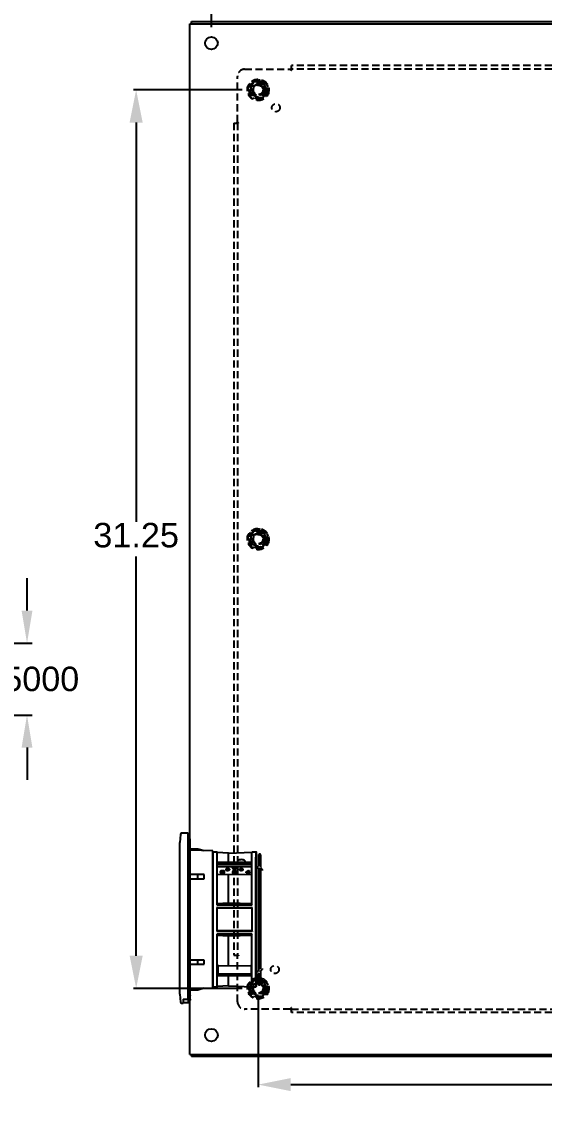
# Model space of a CAD drawing. Header units: inches. Extents: x 0 to 183, y 0 to 117.
# Drawn here: x 95.44 to 113.62, y 29.85 to 67.37 of the extents above; entities that cross this region are included whole.
import ezdxf

# ---------------------------------------------------------------- set-up
doc = ezdxf.new("R2010")
doc.units = ezdxf.units.IN
doc.header["$MEASUREMENT"] = 0
doc.linetypes.add('HIDDEN', pattern=[0.375, 0.25, -0.125])
for name, color, linetype in [('DEFAULT_2', 8, 'HIDDEN'), ('DIMENSIONS', 7, 'Continuous'), ('SUBPANEL', 7, 'Continuous')]:
    doc.layers.add(name, color=color, linetype=linetype)
doc.styles.get("Standard").update_dxf_attribs({"font": 'arial.ttf'})
doc.dimstyles.new('DIMSTYLE_1', dxfattribs={"dimtxt": 0.852273, "dimasz": 1.136364, "dimexe": 0.09, "dimexo": 0.07, "dimgap": 0.0375, "dimtad": 0, "dimtih": 1, "dimtoh": 1, "dimzin": 4, "dimdsep": 46, "dimtxsty": 'Standard', "dimblk": '_FILLED', "dimblk1": '_FILLED', "dimblk2": '_FILLED', "dimcen": 0.09, "dimadec": 3, "dimazin": 1, "dimtfac": 1, "dimtdec": 3, "dimtofl": 0, "dimtmove": 0, "dimatfit": 3, "dimldrblk": '_FILLED', "dimfxl": 1, "dimtolj": 1, "dimtzin": 4, "dimarcsym": 0})
doc.dimstyles.get("Standard").update_dxf_attribs({"dimtxt": 0.18, "dimasz": 0.18, "dimexe": 0.18, "dimexo": 0.0625, "dimgap": 0.09, "dimtad": 0, "dimtih": 1, "dimtoh": 1, "dimdec": 4, "dimzin": 0, "dimdsep": 46, "dimtxsty": 'Standard', "dimcen": 0.09, "dimadec": 0, "dimazin": 0, "dimtfac": 1, "dimtdec": 4, "dimtofl": 0, "dimtmove": 0, "dimatfit": 3, "dimfxl": 1, "dimtolj": 1, "dimtzin": 0, "dimarcsym": 0})

# ---------------------------------------------------------------- blocks, each defined once
blk = doc.blocks.new('_FILLED')
at = {"color": 0, "linetype": 'ByBlock'}
blk.add_solid([(0, 0), (-1, 0.2), (-1, -0.2)], dxfattribs=at)
blk = doc.blocks.new('*D31')
at = {"layer": 'Defpoints', "color": 0, "linetype": 'Continuous', "transparency": 16777216}
for p in [(136.538, 68.832), (102.038, 67.113), (136.538, 67.113)]:
    blk.add_point(p, dxfattribs=at)
at = {"layer": 'DIMENSIONS', "color": 0, "linetype": 'Continuous', "lineweight": -2, "transparency": 16777216}
for p, q in [((102.038, 67.183), (102.038, 68.922)), ((103.174, 68.832), (117.813, 68.832)), ((135.401, 68.832), (120.76, 68.832)), ((136.538, 67.183), (136.538, 68.922))]:
    blk.add_line(p, q, dxfattribs=at)
at = {"layer": 'DIMENSIONS', "color": 0, "linetype": 'Continuous', "lineweight": -2, "transparency": 16777216, "xscale": 1.1363636364, "yscale": 1.1363636364, "zscale": 1.1363636364, "rotation": 180}
blk.add_blockref('_FILLED', (102.038, 68.832), dxfattribs=at)
at = {"layer": 'DIMENSIONS', "color": 0, "linetype": 'Continuous', "lineweight": -2, "transparency": 16777216, "xscale": 1.1363636364, "yscale": 1.1363636364, "zscale": 1.1363636364}
blk.add_blockref('_FILLED', (136.538, 68.832), dxfattribs=at)
at = {"layer": 'DIMENSIONS', "color": 0, "linetype": 'Continuous', "transparency": 16777216, "insert": (119.286, 69.4), "char_height": 0.8523, "width": 2.09665, "attachment_point": 2, "line_spacing_factor": 0.9}
blk.add_mtext('\\A1;34.50', dxfattribs=at)
blk = doc.blocks.new('*D33')
at = {"layer": 'Defpoints', "color": 0, "linetype": 'Continuous', "transparency": 16777216}
for p in [(103.173, 64.998), (99.42, 33.748), (103.173, 33.748)]:
    blk.add_point(p, dxfattribs=at)
at = {"layer": 'DIMENSIONS', "color": 0, "linetype": 'Continuous', "lineweight": -2, "transparency": 16777216}
for p, q in [((103.103, 64.998), (99.33, 64.998)), ((99.42, 63.861), (99.42, 49.975)), ((99.42, 34.884), (99.42, 48.764)), ((103.103, 33.748), (99.33, 33.748))]:
    blk.add_line(p, q, dxfattribs=at)
at = {"layer": 'DIMENSIONS', "color": 0, "linetype": 'Continuous', "lineweight": -2, "transparency": 16777216, "xscale": 1.1363636364, "yscale": 1.1363636364, "zscale": 1.1363636364}
for p, rotation in [((99.42, 64.998), 90), ((99.42, 33.748), 270)]:
    blk.add_blockref('_FILLED', p, dxfattribs=dict(at, rotation=rotation))
at = {"layer": 'DIMENSIONS', "color": 0, "linetype": 'Continuous', "transparency": 16777216, "insert": (99.42, 49.938), "char_height": 0.8523, "width": 2.09665, "attachment_point": 2, "line_spacing_factor": 0.9}
blk.add_mtext('\\A1;31.25', dxfattribs=at)
blk = doc.blocks.new('*D34')
at = {"layer": 'Defpoints', "color": 0, "linetype": 'Continuous', "transparency": 16777216}
for p in [(103.663, 33.445), (134.913, 33.258), (103.663, 30.401)]:
    blk.add_point(p, dxfattribs=at)
at = {"layer": 'DIMENSIONS', "color": 0, "linetype": 'Continuous', "lineweight": -2, "transparency": 16777216}
for p, q in [((103.663, 33.375), (103.663, 30.311)), ((134.913, 33.188), (134.913, 30.311)), ((104.799, 30.401), (118.476, 30.401)), ((133.776, 30.401), (121.433, 30.401))]:
    blk.add_line(p, q, dxfattribs=at)
at = {"layer": 'DIMENSIONS', "color": 0, "linetype": 'Continuous', "lineweight": -2, "transparency": 16777216, "xscale": 1.1363636364, "yscale": 1.1363636364, "zscale": 1.1363636364, "rotation": 180}
blk.add_blockref('_FILLED', (103.663, 30.401), dxfattribs=at)
at = {"layer": 'DIMENSIONS', "color": 0, "linetype": 'Continuous', "lineweight": -2, "transparency": 16777216, "xscale": 1.1363636364, "yscale": 1.1363636364, "zscale": 1.1363636364}
blk.add_blockref('_FILLED', (134.913, 30.401), dxfattribs=at)
at = {"layer": 'DIMENSIONS', "color": 0, "linetype": 'Continuous', "transparency": 16777216, "insert": (119.955, 30.969), "char_height": 0.8523, "width": 2.09665, "attachment_point": 2, "line_spacing_factor": 0.9}
blk.add_mtext('\\A1;31.25', dxfattribs=at)
blk = doc.blocks.new('*D51')
at = {"color": 0, "lineweight": -2, "transparency": 16777216}
for p, q in [((95.625, 46.885), (95.625, 48.015)), ((83.563, 45.755), (95.805, 45.755)), ((83.75, 43.255), (95.805, 43.255)), ((95.625, 42.125), (95.625, 40.995))]:
    blk.add_line(p, q, dxfattribs=at)
at = {"color": 0, "transparency": 16777216}
for points in [[(95.437, 46.885), (95.813, 46.885), (95.625, 45.755)], [(95.437, 42.125), (95.813, 42.125), (95.625, 43.255)]]:
    blk.add_solid(points, dxfattribs=at)
at = {"layer": 'Defpoints', "color": 0, "transparency": 16777216}
for p in [(83.5, 45.755), (83.688, 43.255), (95.625, 43.255)]:
    blk.add_point(p, dxfattribs=at)
at = {"color": 0, "transparency": 16777216, "insert": (95.625, 44.505), "char_height": 0.85, "attachment_point": 5}
blk.add_mtext('\\A1;2.5000', dxfattribs=at)

msp = doc.modelspace()

# ---------------------------------------------------------------- linework, layer by layer
at = {"color": 3, "linetype": 'Continuous'}
for p, q in [((101.28759, 31.44767), (101.28759, 67.29767)), ((101.28759, 67.29767), (137.28759, 67.29767)), ((101.35059, 67.37267), (137.22459, 67.37267)), ((101.28759, 31.44767), (137.28759, 31.44767)), ((137.22459, 31.37267), (101.35059, 31.37267))]:
    msp.add_line(p, q, dxfattribs=at)
at = {"color": 7, "linetype": 'Continuous'}
for p, q in [((101.35059, 67.29767), (101.35059, 67.37267)), ((100.95849, 39.10432), (100.93408, 38.8253)), ((101.22935, 39.14026), (100.99771, 39.14026)), ((101.22935, 33.37648), (101.22935, 39.14026)), ((100.93408, 33.5497), (100.93408, 38.8253)), ((103.67423, 38.38435), (103.67423, 38.00589)), ((103.7451, 38.38435), (103.7451, 37.95652)), ((102.54856, 37.89545), (102.55375, 37.90255)), ((102.55375, 37.90255), (102.56078, 37.90885)), ((102.56078, 37.90885), (102.56957, 37.91415)), ((102.591, 37.92068), (102.60336, 37.92168)), ((102.60336, 37.92168), (102.61796, 37.91993)), ((102.62899, 37.91754), (102.64018, 37.91257)), ((102.64018, 37.91257), (102.64953, 37.90595)), ((102.64564, 37.90906), (102.6525, 37.90292)), ((102.64953, 37.90595), (102.65657, 37.89803)), ((102.6525, 37.90292), (102.65795, 37.89583)), ((103.05222, 37.91821), (103.06344, 37.92068)), ((103.06344, 37.92068), (103.0758, 37.92168)), ((103.0758, 37.92168), (103.0904, 37.91993)), ((103.61341, 37.98115), (103.61502, 37.97852)), ((103.64464, 37.94551), (103.65305, 37.93686)), ((103.67423, 37.93686), (103.67423, 34.33897)), ((103.70232, 37.98785), (103.68477, 38.00589)), ((103.7451, 37.92365), (103.7451, 34.43454)), ((103.77619, 37.91192), (103.76478, 37.92365)), ((103.7675, 37.92085), (103.76493, 37.92349)), ((103.78618, 37.90167), (103.7741, 37.91406)), ((103.7892, 37.89856), (103.78597, 37.90188)), ((102.54431, 37.8797), (102.5454, 37.88772)), ((102.54579, 37.8706), (102.54431, 37.8799)), ((102.5454, 37.88772), (102.54856, 37.89545)), ((102.55016, 37.86177), (102.54579, 37.8706)), ((102.55422, 37.85688), (102.54878, 37.86397)), ((102.55719, 37.85385), (102.55016, 37.86177)), ((102.56108, 37.85073), (102.55422, 37.85688)), ((102.56654, 37.84723), (102.55719, 37.85385)), ((102.57774, 37.84225), (102.56654, 37.84723)), ((102.60336, 37.83811), (102.58877, 37.83987)), ((102.61573, 37.83912), (102.60336, 37.83811)), ((102.64595, 37.85094), (102.63716, 37.84564)), ((102.65298, 37.85724), (102.64595, 37.85094)), ((102.65816, 37.86435), (102.65298, 37.85724)), ((102.65657, 37.89803), (102.66094, 37.8892)), ((102.66133, 37.87208), (102.65816, 37.86435)), ((102.66094, 37.8892), (102.66242, 37.8799)), ((102.66241, 37.8801), (102.66133, 37.87208)), ((103.01675, 37.8797), (103.01784, 37.88772)), ((103.01981, 37.87832), (103.02672, 37.87355)), ((103.02666, 37.85688), (103.02122, 37.86397)), ((103.02672, 37.87355), (103.03426, 37.86941)), ((103.1306, 37.86435), (103.12542, 37.85724)), ((103.60354, 34.27547), (103.60344, 34.2735)), ((103.64585, 34.15631), (103.6388, 34.15568)), ((103.67423, 34.28197), (103.67423, 33.90404)), ((103.68426, 34.28197), (103.69377, 34.29175)), ((103.73383, 34.43454), (103.71314, 34.41328)), ((103.7451, 34.36203), (103.7451, 33.90404)), ((103.7675, 34.36754), (103.77623, 34.3765)), ((100.93408, 33.5497), (100.95849, 33.27068)), ((101.29301, 33.51107), (101.29627, 33.49527)), ((100.99771, 33.23474), (101.06006, 33.23474)), ((101.06006, 33.37648), (101.22935, 33.37648)), ((101.06006, 33.37648), (101.06006, 33.23474)), ((101.29303, 33.34035), (101.28413, 33.32767)), ((101.29627, 33.35611), (101.29303, 33.34035)), ((101.29627, 33.3758), (101.29627, 33.35611)), ((101.35059, 31.44767), (101.35059, 31.37267))]:
    msp.add_line(p, q, dxfattribs=at)
at = {"color": 6, "linetype": 'Continuous'}
for p, q in [((101.23722, 33.23868), (101.23722, 39.06152)), ((101.23722, 38.98346), (101.2569, 38.98346)), ((101.2569, 38.98346), (101.23722, 38.98346)), ((101.29627, 33.3758), (101.29627, 38.94409)), ((102.08368, 38.53148), (101.29215, 38.5522)), ((101.29627, 38.60482), (101.56689, 38.60482)), ((101.56689, 38.60482), (101.7884, 38.53921)), ((102.08368, 33.75691), (102.08368, 38.53148)), ((102.09446, 38.48593), (102.10336, 38.48671)), ((102.09446, 38.30955), (102.09446, 38.48632)), ((102.09446, 38.30955), (102.10336, 38.30955)), ((102.10336, 33.97884), (102.10336, 38.30955)), ((102.22738, 38.48671), (102.10337, 38.48671)), ((102.6347, 38.45583), (102.23888, 38.47825)), ((102.23919, 36.66332), (102.23919, 38.4749)), ((102.6347, 38.45583), (103.45039, 38.48221)), ((102.6347, 38.13745), (102.6347, 38.45583)), ((103.44786, 36.66332), (103.44786, 38.4749)), ((103.58368, 38.48671), (103.45967, 38.48671)), ((103.58368, 33.97884), (103.58368, 38.30955)), ((103.59259, 38.48593), (103.58369, 38.48671)), ((103.59259, 38.30955), (103.58369, 38.30955)), ((103.59259, 38.30955), (103.59259, 38.48632)), ((103.60337, 33.81422), (103.60337, 38.47417)), ((102.23919, 38.13745), (103.44786, 38.13745)), ((102.23919, 38.06507), (103.44786, 38.06507)), ((102.23919, 37.98741), (102.82974, 37.98741)), ((102.76935, 37.93074), (102.76935, 37.95018)), ((102.76935, 37.95018), (102.82974, 37.95018)), ((102.76935, 37.94466), (102.82974, 37.94466)), ((102.90936, 37.93625), (102.76935, 37.93625)), ((102.90936, 37.93074), (102.76935, 37.93074)), ((102.7964, 37.89889), (102.7964, 37.91831)), ((102.7964, 37.91831), (102.88277, 37.91831)), ((102.7964, 37.91281), (102.88277, 37.91281)), ((102.88277, 37.90438), (102.7964, 37.90438)), ((102.82974, 37.94466), (102.82974, 37.98741)), ((102.82974, 37.98157), (102.84943, 37.98157)), ((102.84943, 37.94466), (102.84943, 37.98741)), ((102.84943, 37.98741), (103.44786, 37.98741)), ((102.84943, 37.95018), (102.90936, 37.95018)), ((102.84943, 37.94466), (102.90936, 37.94466)), ((102.88277, 37.89889), (102.88277, 37.91831)), ((102.90936, 37.95018), (102.90936, 37.93074)), ((102.96906, 38.15119), (102.9531, 38.13745)), ((102.99157, 38.20687), (102.96737, 38.19286)), ((101.7884, 37.70301), (101.29627, 37.71382)), ((101.56689, 37.69733), (101.29627, 37.70452)), ((101.29627, 37.56024), (101.56689, 37.56744)), ((101.29627, 37.55094), (101.7884, 37.56176)), ((101.7884, 37.70301), (101.56689, 37.69733)), ((101.56689, 37.56744), (101.56689, 37.69733)), ((101.56689, 37.56744), (101.7884, 37.56176)), ((101.7884, 37.56176), (101.7884, 37.70301)), ((102.23919, 37.71899), (102.6347, 37.70312)), ((102.3573, 37.81402), (102.36058, 37.82587)), ((102.3573, 37.80859), (102.36058, 37.82043)), ((102.3573, 37.77305), (102.3573, 37.81402)), ((102.36058, 37.76661), (102.3573, 37.77846)), ((102.36058, 37.7612), (102.3573, 37.77305)), ((102.36058, 37.82587), (102.36715, 37.83536)), ((102.36058, 37.82043), (102.36715, 37.82991)), ((102.36058, 37.82587), (102.36058, 37.82043)), ((102.36058, 37.76661), (102.36058, 37.7612)), ((102.36715, 37.75712), (102.36058, 37.76661)), ((102.36715, 37.75172), (102.36058, 37.7612)), ((102.36715, 37.83536), (102.38027, 37.84484)), ((102.38027, 37.83939), (102.36715, 37.82991)), ((102.36715, 37.83536), (102.36715, 37.82991)), ((102.36715, 37.75712), (102.36715, 37.75172)), ((102.38027, 37.74764), (102.36715, 37.75712)), ((102.36715, 37.75172), (102.38027, 37.74225)), ((102.38027, 37.8235), (102.37699, 37.81402)), ((102.38027, 37.81806), (102.37699, 37.80859)), ((102.37699, 37.81402), (102.37699, 37.77305)), ((102.37699, 37.77846), (102.38027, 37.76898)), ((102.37699, 37.77305), (102.38027, 37.76357)), ((102.38027, 37.84484), (102.39339, 37.84958)), ((102.38027, 37.84484), (102.38027, 37.83939)), ((102.38027, 37.83939), (102.39339, 37.84412)), ((102.38683, 37.83062), (102.38027, 37.8235)), ((102.38683, 37.82517), (102.38027, 37.81806)), ((102.38027, 37.8235), (102.38027, 37.81806)), ((102.38027, 37.76898), (102.38027, 37.76357)), ((102.38027, 37.76898), (102.38683, 37.76186)), ((102.38027, 37.76357), (102.38683, 37.75646)), ((102.38027, 37.74764), (102.38027, 37.74225)), ((102.39339, 37.7429), (102.38027, 37.74764)), ((102.39339, 37.73751), (102.38027, 37.74225)), ((102.39667, 37.83536), (102.38683, 37.83062)), ((102.38683, 37.83062), (102.38683, 37.82517)), ((102.39667, 37.82991), (102.38683, 37.82517)), ((102.38683, 37.76186), (102.38683, 37.75646)), ((102.38683, 37.76186), (102.39667, 37.75712)), ((102.38683, 37.75646), (102.39667, 37.75172)), ((102.39339, 37.84958), (102.4098, 37.85195)), ((102.39339, 37.84958), (102.39339, 37.84412)), ((102.39339, 37.84412), (102.4098, 37.84649)), ((102.39339, 37.7429), (102.39339, 37.73751)), ((102.4098, 37.74053), (102.39339, 37.7429)), ((102.4098, 37.73514), (102.39339, 37.73751)), ((102.4098, 37.83773), (102.39667, 37.83536)), ((102.39667, 37.83536), (102.39667, 37.82991)), ((102.4098, 37.83228), (102.39667, 37.82991)), ((102.39667, 37.75712), (102.39667, 37.75172)), ((102.39667, 37.75712), (102.4098, 37.75475)), ((102.39667, 37.75172), (102.4098, 37.74935)), ((102.4098, 37.85195), (102.4098, 37.84649)), ((102.4098, 37.85195), (102.43932, 37.85195)), ((102.4098, 37.84649), (102.43932, 37.84649)), ((102.4098, 37.83773), (102.4098, 37.83228)), ((102.43932, 37.83773), (102.4098, 37.83773)), ((102.43932, 37.83228), (102.4098, 37.83228)), ((102.4098, 37.75475), (102.4098, 37.74935)), ((102.4098, 37.75475), (102.43932, 37.75475)), ((102.4098, 37.74935), (102.43932, 37.74935)), ((102.4098, 37.74053), (102.4098, 37.73514)), ((102.43932, 37.74053), (102.4098, 37.74053)), ((102.43932, 37.73514), (102.4098, 37.73514)), ((102.43604, 37.78252), (102.43604, 37.80217)), ((102.43604, 37.80217), (102.48526, 37.80217)), ((102.43604, 37.79674), (102.48526, 37.79674)), ((102.46557, 37.78794), (102.43604, 37.78794)), ((102.46557, 37.78252), (102.43604, 37.78252)), ((102.43932, 37.85195), (102.43932, 37.84649)), ((102.43932, 37.85195), (102.45573, 37.84958)), ((102.43932, 37.84649), (102.45573, 37.84412)), ((102.43932, 37.83773), (102.43932, 37.83228)), ((102.45245, 37.83536), (102.43932, 37.83773)), ((102.45245, 37.82991), (102.43932, 37.83228)), ((102.43932, 37.75475), (102.45245, 37.75712)), ((102.43932, 37.75475), (102.43932, 37.74935)), ((102.43932, 37.74935), (102.45245, 37.75172)), ((102.45573, 37.7429), (102.43932, 37.74053)), ((102.43932, 37.74053), (102.43932, 37.73514)), ((102.45573, 37.73751), (102.43932, 37.73514)), ((102.45245, 37.83536), (102.45245, 37.82991)), ((102.46229, 37.83062), (102.45245, 37.83536)), ((102.46229, 37.82517), (102.45245, 37.82991)), ((102.45245, 37.75712), (102.46229, 37.76186)), ((102.45245, 37.75712), (102.45245, 37.75172)), ((102.45245, 37.75172), (102.46229, 37.75646)), ((102.45573, 37.84958), (102.45573, 37.84412)), ((102.45573, 37.84958), (102.46885, 37.84484)), ((102.45573, 37.84412), (102.46885, 37.83939)), ((102.46885, 37.74764), (102.45573, 37.7429)), ((102.45573, 37.7429), (102.45573, 37.73751)), ((102.46885, 37.74225), (102.45573, 37.73751)), ((102.46229, 37.83062), (102.46229, 37.82517)), ((102.46557, 37.8235), (102.46229, 37.83062)), ((102.46557, 37.81806), (102.46229, 37.82517)), ((102.46229, 37.76186), (102.46557, 37.76898)), ((102.46229, 37.75646), (102.46557, 37.76357)), ((102.46229, 37.76186), (102.46229, 37.75646)), ((102.46557, 37.8235), (102.46557, 37.81806)), ((102.48526, 37.8235), (102.46557, 37.8235)), ((102.48526, 37.81806), (102.46557, 37.81806)), ((102.46557, 37.76357), (102.46557, 37.78794)), ((102.46885, 37.84484), (102.46885, 37.83939)), ((102.46885, 37.84484), (102.48198, 37.83536)), ((102.48198, 37.82991), (102.46885, 37.83939)), ((102.48198, 37.75712), (102.46885, 37.74764)), ((102.46885, 37.74225), (102.48198, 37.75172)), ((102.46885, 37.74764), (102.46885, 37.74225)), ((102.48198, 37.83536), (102.48198, 37.82991)), ((102.48198, 37.83536), (102.48526, 37.8235)), ((102.48198, 37.82991), (102.48526, 37.81806)), ((102.48526, 37.76661), (102.48198, 37.75712)), ((102.48526, 37.7612), (102.48198, 37.75172)), ((102.48198, 37.75712), (102.48198, 37.75172)), ((102.48526, 37.8235), (102.48526, 37.81806)), ((102.48526, 37.80217), (102.48526, 37.7612)), ((102.6347, 37.70312), (103.44786, 37.72175)), ((102.6347, 36.71857), (102.6347, 37.70312)), ((102.78053, 37.77609), (102.78709, 37.78794)), ((102.78053, 37.77068), (102.78709, 37.78252)), ((102.78053, 37.76357), (102.78053, 37.77609)), ((102.78709, 37.75712), (102.78053, 37.76898)), ((102.78709, 37.75172), (102.78053, 37.76357)), ((102.78381, 37.8235), (102.79037, 37.83536)), ((102.78381, 37.81806), (102.79037, 37.82991)), ((102.78381, 37.81095), (102.78381, 37.8235)), ((102.79037, 37.80691), (102.78381, 37.81639)), ((102.79037, 37.80148), (102.78381, 37.81095)), ((102.78709, 37.78794), (102.7953, 37.79239)), ((102.78709, 37.78252), (102.80021, 37.78963)), ((102.78709, 37.78252), (102.78709, 37.78794)), ((102.78709, 37.75712), (102.78709, 37.75172)), ((102.79693, 37.75001), (102.78709, 37.75712)), ((102.79693, 37.74462), (102.78709, 37.75172)), ((102.79037, 37.83536), (102.80021, 37.84247)), ((102.79037, 37.82991), (102.80021, 37.83702)), ((102.79037, 37.83536), (102.79037, 37.82991)), ((102.79037, 37.80691), (102.79037, 37.80148)), ((102.80021, 37.7998), (102.79037, 37.80691)), ((102.80021, 37.79437), (102.79037, 37.80148)), ((102.88277, 37.89889), (102.7964, 37.89889)), ((102.79693, 37.77609), (102.80677, 37.78557)), ((102.79693, 37.77068), (102.80677, 37.78015)), ((102.79693, 37.76357), (102.79693, 37.77609)), ((102.80677, 37.75949), (102.79693, 37.76898)), ((102.80677, 37.75409), (102.79693, 37.76357)), ((102.79693, 37.75001), (102.79693, 37.74462)), ((102.81334, 37.7429), (102.79693, 37.75001)), ((102.81334, 37.73751), (102.79693, 37.74462)), ((102.80021, 37.84247), (102.81662, 37.84958)), ((102.80021, 37.83702), (102.81662, 37.84412)), ((102.80021, 37.84247), (102.80021, 37.83702)), ((102.80021, 37.8235), (102.80677, 37.83062)), ((102.80021, 37.81806), (102.80677, 37.82517)), ((102.80021, 37.81332), (102.80021, 37.8235)), ((102.80677, 37.81165), (102.80021, 37.81876)), ((102.80677, 37.80622), (102.80021, 37.81332)), ((102.80021, 37.7998), (102.80021, 37.78963)), ((102.80677, 37.79743), (102.80021, 37.7998)), ((102.80021, 37.79505), (102.80677, 37.79743)), ((102.80677, 37.792), (102.80021, 37.79437)), ((102.80021, 37.78963), (102.80677, 37.792)), ((102.80677, 37.83062), (102.8199, 37.83773)), ((102.80677, 37.82517), (102.8199, 37.83228)), ((102.80677, 37.82517), (102.80677, 37.83062)), ((102.80677, 37.80622), (102.80677, 37.81165)), ((102.8199, 37.80454), (102.80677, 37.81165)), ((102.8199, 37.79911), (102.80677, 37.80622)), ((102.80677, 37.79743), (102.80677, 37.792)), ((102.80677, 37.78557), (102.8199, 37.79031)), ((102.80677, 37.78015), (102.80677, 37.78557)), ((102.80677, 37.78015), (102.8199, 37.78489)), ((102.80677, 37.75409), (102.80677, 37.75949)), ((102.8199, 37.75475), (102.80677, 37.75949)), ((102.8199, 37.74935), (102.80677, 37.75409)), ((102.81334, 37.7429), (102.81334, 37.73751)), ((102.82974, 37.74053), (102.81334, 37.7429)), ((102.82974, 37.73514), (102.81334, 37.73751)), ((102.81662, 37.84958), (102.83302, 37.85195)), ((102.81662, 37.84958), (102.81662, 37.84412)), ((102.81662, 37.84412), (102.83302, 37.84649)), ((102.81711, 37.86059), (102.81711, 37.87998)), ((102.81711, 37.87998), (102.86206, 37.87998)), ((102.81711, 37.87451), (102.86206, 37.87451)), ((102.86206, 37.86606), (102.81711, 37.86606)), ((102.86206, 37.86059), (102.81711, 37.86059)), ((102.8199, 37.83773), (102.83302, 37.8401)), ((102.8199, 37.83228), (102.8199, 37.83773)), ((102.8199, 37.83228), (102.83302, 37.83465)), ((102.8199, 37.79911), (102.8199, 37.80454)), ((102.83302, 37.80217), (102.8199, 37.80454)), ((102.83302, 37.79674), (102.8199, 37.79911)), ((102.8199, 37.79031), (102.83302, 37.79268)), ((102.8199, 37.78489), (102.8199, 37.79031)), ((102.8199, 37.78489), (102.83302, 37.78726)), ((102.8199, 37.74935), (102.8199, 37.75475)), ((102.83302, 37.75238), (102.8199, 37.75475)), ((102.83302, 37.74698), (102.8199, 37.74935)), ((102.82974, 37.74053), (102.82974, 37.73514)), ((102.84943, 37.74053), (102.82974, 37.74053)), ((102.84943, 37.73514), (102.82974, 37.73514)), ((102.83302, 37.85195), (102.83302, 37.84649)), ((102.83302, 37.85195), (102.84614, 37.85195)), ((102.83302, 37.84649), (102.84614, 37.84649)), ((102.83302, 37.83465), (102.83302, 37.8401)), ((102.83302, 37.8401), (102.84614, 37.8401)), ((102.83302, 37.83465), (102.84614, 37.83465)), ((102.83302, 37.79674), (102.83302, 37.80217)), ((102.84614, 37.80217), (102.83302, 37.80217)), ((102.84614, 37.79674), (102.83302, 37.79674)), ((102.83302, 37.78726), (102.83302, 37.79268)), ((102.83302, 37.79268), (102.84614, 37.79268)), ((102.83302, 37.78726), (102.84614, 37.78726)), ((102.83302, 37.74698), (102.83302, 37.75238)), ((102.84614, 37.75238), (102.83302, 37.75238)), ((102.84614, 37.74698), (102.83302, 37.74698)), ((102.84614, 37.85195), (102.84614, 37.84649)), ((102.84614, 37.85195), (102.86255, 37.84958)), ((102.84614, 37.84649), (102.86255, 37.84412)), ((102.84614, 37.8401), (102.84614, 37.83465)), ((102.84614, 37.8401), (102.85927, 37.83773)), ((102.84614, 37.83465), (102.85927, 37.83228)), ((102.85927, 37.80454), (102.84614, 37.80217)), ((102.84614, 37.79674), (102.84614, 37.80217)), ((102.85927, 37.79911), (102.84614, 37.79674)), ((102.84614, 37.78726), (102.84614, 37.79268)), ((102.84614, 37.79268), (102.85927, 37.79031)), ((102.84614, 37.78726), (102.85927, 37.78489)), ((102.85927, 37.75475), (102.84614, 37.75238)), ((102.84614, 37.75238), (102.84614, 37.74698)), ((102.85927, 37.74935), (102.84614, 37.74698)), ((102.86583, 37.7429), (102.84943, 37.74053)), ((102.84943, 37.74053), (102.84943, 37.73514)), ((102.86583, 37.73751), (102.84943, 37.73514)), ((102.85927, 37.83228), (102.85927, 37.83773)), ((102.85927, 37.83773), (102.87239, 37.83062)), ((102.85927, 37.83228), (102.87239, 37.82517)), ((102.87239, 37.81165), (102.85927, 37.80454)), ((102.87239, 37.80622), (102.85927, 37.79911)), ((102.85927, 37.79911), (102.85927, 37.80454)), ((102.85927, 37.78489), (102.85927, 37.79031)), ((102.85927, 37.79031), (102.87239, 37.78557)), ((102.85927, 37.78489), (102.87239, 37.78015)), ((102.87239, 37.75949), (102.85927, 37.75475)), ((102.85927, 37.74935), (102.85927, 37.75475)), ((102.87239, 37.75409), (102.85927, 37.74935)), ((102.86206, 37.87998), (102.86206, 37.86059)), ((102.86255, 37.84958), (102.86255, 37.84412)), ((102.86255, 37.84958), (102.87895, 37.84247)), ((102.86255, 37.84412), (102.87895, 37.83702)), ((102.88223, 37.75001), (102.86583, 37.7429)), ((102.88223, 37.74462), (102.86583, 37.73751)), ((102.86583, 37.7429), (102.86583, 37.73751)), ((102.87239, 37.82517), (102.87239, 37.83062)), ((102.87239, 37.83062), (102.87895, 37.8235)), ((102.87239, 37.82517), (102.87895, 37.81806)), ((102.87895, 37.81876), (102.87239, 37.81165)), ((102.87895, 37.81332), (102.87239, 37.80622)), ((102.87239, 37.80622), (102.87239, 37.81165)), ((102.87895, 37.7998), (102.87239, 37.79743)), ((102.87239, 37.79743), (102.87239, 37.792)), ((102.87239, 37.79743), (102.87895, 37.79505)), ((102.87895, 37.79437), (102.87239, 37.792)), ((102.87239, 37.792), (102.87895, 37.78963)), ((102.87239, 37.78015), (102.87239, 37.78557)), ((102.87239, 37.78557), (102.88223, 37.77609)), ((102.87239, 37.78015), (102.88223, 37.77068)), ((102.88223, 37.76898), (102.87239, 37.75949)), ((102.88223, 37.76357), (102.87239, 37.75409)), ((102.87239, 37.75409), (102.87239, 37.75949)), ((102.87895, 37.84247), (102.87895, 37.83702)), ((102.87895, 37.84247), (102.8888, 37.83536)), ((102.87895, 37.83702), (102.8888, 37.82991)), ((102.87895, 37.81332), (102.87895, 37.8235)), ((102.8888, 37.80691), (102.87895, 37.7998)), ((102.8888, 37.80148), (102.87895, 37.79437)), ((102.87895, 37.7998), (102.87895, 37.78963)), ((102.87895, 37.78963), (102.89208, 37.78252)), ((102.88223, 37.76357), (102.88223, 37.77609)), ((102.89208, 37.75712), (102.88223, 37.75001)), ((102.89208, 37.75172), (102.88223, 37.74462)), ((102.88223, 37.75001), (102.88223, 37.74462)), ((102.88497, 37.79179), (102.89208, 37.78794)), ((102.8888, 37.83536), (102.8888, 37.82991)), ((102.8888, 37.83536), (102.89536, 37.8235)), ((102.8888, 37.82991), (102.89536, 37.81806)), ((102.89536, 37.81639), (102.8888, 37.80691)), ((102.89536, 37.81095), (102.8888, 37.80148)), ((102.8888, 37.80691), (102.8888, 37.80148)), ((102.89208, 37.78794), (102.89208, 37.78252)), ((102.89208, 37.78794), (102.89864, 37.77609)), ((102.89208, 37.78252), (102.89864, 37.77068)), ((102.89864, 37.76898), (102.89208, 37.75712)), ((102.89864, 37.76357), (102.89208, 37.75172)), ((102.89208, 37.75712), (102.89208, 37.75172)), ((102.89536, 37.8235), (102.89536, 37.81095)), ((102.89864, 37.77609), (102.89864, 37.76357)), ((103.01868, 37.88978), (103.0236, 37.88212)), ((103.04539, 37.8654), (103.02085, 37.86484)), ((103.0236, 37.88212), (103.03276, 37.87366)), ((103.03044, 37.87434), (103.0254, 37.87822)), ((103.03044, 37.87434), (103.03694, 37.87039)), ((103.03276, 37.87366), (103.0388, 37.86992)), ((103.06944, 37.86231), (103.03424, 37.86942)), ((103.06779, 37.86142), (103.07581, 37.86104)), ((103.07581, 37.86104), (103.07973, 37.86113)), ((103.07973, 37.86113), (103.08362, 37.86139)), ((103.08362, 37.86139), (103.08749, 37.86184)), ((103.08368, 37.86139), (103.08756, 37.86184)), ((103.08756, 37.86184), (103.09143, 37.86247)), ((103.1033, 37.86455), (103.09445, 37.86261)), ((103.10639, 37.86616), (103.09941, 37.86396)), ((103.10927, 37.86686), (103.10927, 37.84551)), ((103.13185, 37.86738), (103.11071, 37.8669)), ((103.25101, 37.78794), (103.32975, 37.85195)), ((103.25101, 37.78252), (103.32975, 37.84649)), ((103.25101, 37.76831), (103.25101, 37.78794)), ((103.32975, 37.77372), (103.25101, 37.77372)), ((103.32975, 37.76831), (103.25101, 37.76831)), ((103.27397, 37.78794), (103.32975, 37.83299)), ((103.27397, 37.78252), (103.32975, 37.82754)), ((103.27397, 37.78794), (103.27397, 37.78252)), ((103.32975, 37.78794), (103.27397, 37.78794)), ((103.32975, 37.78252), (103.27397, 37.78252)), ((103.32975, 37.85195), (103.32975, 37.84649)), ((103.32975, 37.85195), (103.34943, 37.85195)), ((103.32975, 37.84649), (103.34943, 37.84649)), ((103.32975, 37.78252), (103.32975, 37.83299)), ((103.32975, 37.73514), (103.32975, 37.77372)), ((103.34943, 37.74053), (103.32975, 37.74053)), ((103.34943, 37.73514), (103.32975, 37.73514)), ((103.34943, 37.85195), (103.34943, 37.78252)), ((103.34943, 37.78794), (103.38224, 37.78794)), ((103.34943, 37.78252), (103.38224, 37.78252)), ((103.34943, 37.77372), (103.34943, 37.73514)), ((103.38224, 37.77372), (103.34943, 37.77372)), ((103.38224, 37.76831), (103.34943, 37.76831)), ((103.38224, 37.78794), (103.38224, 37.76831)), ((102.22738, 36.65619), (103.45967, 36.65619)), ((102.22738, 36.56529), (103.45967, 36.56529)), ((102.23919, 36.70214), (102.6347, 36.71857)), ((102.23919, 35.74193), (102.23919, 36.55348)), ((102.23919, 36.54561), (103.44786, 36.54561)), ((102.6347, 36.71857), (103.44786, 36.6993)), ((103.44786, 36.55348), (103.44786, 35.74193)), ((103.45967, 35.73012), (102.22738, 35.73012)), ((103.44786, 35.7498), (102.23919, 35.7498)), ((103.45967, 35.63233), (102.22738, 35.63233)), ((102.23919, 33.81348), (102.23919, 35.62477)), ((102.6347, 35.56542), (102.23919, 35.58308)), ((103.44786, 35.58613), (102.6347, 35.56542)), ((102.6347, 34.54835), (102.6347, 35.56542)), ((103.44786, 33.81348), (103.44786, 35.62477)), ((101.7884, 34.72663), (101.29627, 34.73744)), ((101.56689, 34.72095), (101.29627, 34.72815)), ((101.29627, 34.58386), (101.56689, 34.59106)), ((101.29627, 34.57457), (101.7884, 34.58538)), ((101.7884, 34.72663), (101.56689, 34.72095)), ((101.56689, 34.59106), (101.56689, 34.72095)), ((101.56689, 34.59106), (101.7884, 34.58538)), ((101.7884, 34.58538), (101.7884, 34.72663)), ((102.23919, 34.56605), (102.25888, 34.56684)), ((102.25888, 34.56684), (102.25888, 34.25216)), ((102.25888, 34.53248), (102.6347, 34.54835)), ((102.6347, 34.54835), (103.42817, 34.52922)), ((103.42817, 34.56374), (103.44786, 34.56329)), ((103.42817, 34.25217), (103.42817, 34.56374)), ((102.23919, 34.17362), (102.25888, 34.17362)), ((102.25888, 34.24657), (102.25888, 34.25216)), ((103.42817, 34.24657), (102.25888, 34.24657)), ((102.25888, 34.19647), (103.42817, 34.19647)), ((102.25888, 34.17362), (102.25888, 34.19647)), ((102.6347, 33.83256), (102.6347, 34.19647)), ((103.42817, 34.25216), (103.42817, 34.24657)), ((103.42817, 34.19647), (103.42817, 34.17362)), ((103.44786, 34.17362), (103.42817, 34.17362)), ((102.09446, 33.80206), (102.09446, 33.97884)), ((102.09446, 33.80245), (102.10336, 33.80167)), ((102.0945, 33.97884), (102.10336, 33.97884)), ((102.10337, 33.80167), (102.22738, 33.80167)), ((102.6347, 33.83256), (102.23871, 33.81012)), ((102.6347, 33.83256), (103.44933, 33.80621)), ((103.45967, 33.80167), (103.58368, 33.80167)), ((103.58368, 33.80167), (103.59259, 33.80245)), ((103.58369, 33.97884), (103.59259, 33.97884)), ((103.59259, 33.80206), (103.59259, 33.97884)), ((101.56689, 33.68356), (101.29627, 33.68356)), ((101.30107, 33.73642), (102.08368, 33.75691)), ((101.7884, 33.74918), (101.56689, 33.68356)), ((101.23722, 33.23868), (101.06005, 33.23868)), ((101.23722, 33.31674), (101.2569, 33.31674))]:
    msp.add_line(p, q, dxfattribs=at)
at = {"color": 7, "linetype": 'Continuous'}
for points in [[(102.54431, 37.8799), (102.54579, 37.8892), (102.55016, 37.89803), (102.55719, 37.90595), (102.56654, 37.91257), (102.57774, 37.91754), (102.59022, 37.92063), (102.60336, 37.92168)], [(102.56957, 37.91415), (102.57978, 37.91821), (102.591, 37.92068)], [(102.60336, 37.92168), (102.6165, 37.92063), (102.62899, 37.91754)], [(102.61796, 37.91993), (102.62987, 37.91724), (102.63865, 37.9137), (102.64564, 37.90906)], [(103.01784, 37.88772), (103.021, 37.89545), (103.02619, 37.90255), (103.03322, 37.90885)], [(103.03322, 37.90885), (103.04201, 37.91415), (103.05222, 37.91821)], [(103.0904, 37.91993), (103.10231, 37.91724), (103.11109, 37.9137), (103.11809, 37.90906), (103.12494, 37.90292)], [(103.12494, 37.90292), (103.13039, 37.89583), (103.13366, 37.88812)], [(103.60794, 37.99275), (103.60909, 37.98986), (103.61044, 37.98684), (103.6119, 37.98391), (103.61341, 37.98115)], [(103.61502, 37.97852), (103.61671, 37.97595), (103.61865, 37.97324), (103.62118, 37.97003), (103.6239, 37.9669), (103.62603, 37.96466), (103.62814, 37.96248), (103.6303, 37.96025), (103.63252, 37.95796), (103.64464, 37.94551)], [(103.81592, 37.84352), (103.81584, 37.84533), (103.81567, 37.84755), (103.81545, 37.84969), (103.81515, 37.85183), (103.81476, 37.85409), (103.81428, 37.85645), (103.81372, 37.8588), (103.81307, 37.8612), (103.81231, 37.86363), (103.81143, 37.86612), (103.81043, 37.86869), (103.80927, 37.87134), (103.80792, 37.87413), (103.80649, 37.8768), (103.8054, 37.87871), (103.80412, 37.88075), (103.80234, 37.88346), (103.79968, 37.88704), (103.79868, 37.88831), (103.79622, 37.89122), (103.79466, 37.89287), (103.79254, 37.89509), (103.7908, 37.89689), (103.78807, 37.89973)], [(102.54878, 37.86397), (102.54551, 37.87168), (102.54431, 37.8797)], [(102.58877, 37.83987), (102.57685, 37.84256), (102.56808, 37.84609), (102.56108, 37.85073)], [(102.60336, 37.83811), (102.59022, 37.83916), (102.57774, 37.84225)], [(102.66242, 37.8799), (102.66094, 37.8706), (102.65657, 37.86177), (102.64953, 37.85385), (102.64018, 37.84723), (102.62899, 37.84225), (102.6165, 37.83916), (102.60336, 37.83811)], [(102.63716, 37.84564), (102.62695, 37.84159), (102.61573, 37.83912)], [(102.65795, 37.89583), (102.66121, 37.88812), (102.66241, 37.8801)], [(103.02122, 37.86397), (103.01795, 37.87168), (103.01675, 37.8797)], [(103.0758, 37.83811), (103.06121, 37.83987), (103.04929, 37.84256), (103.04052, 37.84609), (103.03352, 37.85073), (103.02666, 37.85688)], [(103.12542, 37.85724), (103.11839, 37.85094), (103.1096, 37.84564), (103.09939, 37.84159), (103.08817, 37.83912), (103.0758, 37.83811)], [(103.13366, 37.88812), (103.13485, 37.8801), (103.13377, 37.87208), (103.1306, 37.86435)], [(103.8137, 37.85884), (103.81304, 37.86117), (103.81228, 37.86362), (103.8114, 37.86619), (103.81042, 37.86871), (103.80934, 37.87119), (103.80818, 37.87361), (103.80696, 37.87595), (103.80567, 37.87824), (103.80429, 37.88051), (103.80276, 37.88284), (103.80069, 37.88571), (103.79891, 37.88802), (103.79771, 37.88947), (103.79554, 37.89195), (103.79366, 37.89392), (103.79181, 37.89585), (103.78994, 37.89779)], [(103.81591, 37.84398), (103.81583, 37.84557), (103.81578, 37.84612)], [(103.64084, 34.33897), (103.63389, 34.33182), (103.62759, 34.32535), (103.62146, 34.31868), (103.61514, 34.31006), (103.61001, 34.30065), (103.60625, 34.29056), (103.60419, 34.28122), (103.60337, 34.27058)], [(103.6388, 34.21706), (103.64585, 34.21642), (103.65238, 34.21471), (103.65849, 34.21186), (103.66387, 34.20805), (103.66826, 34.20339), (103.67155, 34.19809), (103.67354, 34.19233), (103.67423, 34.18635), (103.67353, 34.18037), (103.67153, 34.17462), (103.66824, 34.16933), (103.66386, 34.16467), (103.65848, 34.16087)], [(103.65848, 34.16087), (103.65237, 34.15802), (103.64585, 34.15631)], [(103.76215, 34.36203), (103.76493, 34.36489), (103.7675, 34.36754)], [(103.77623, 34.3765), (103.78233, 34.38277), (103.78618, 34.38671)], [(103.78618, 34.38671), (103.78807, 34.38866), (103.78994, 34.3906), (103.79181, 34.39253), (103.79366, 34.39447), (103.79554, 34.39643), (103.79771, 34.39891), (103.79891, 34.40036), (103.80069, 34.40268), (103.80276, 34.40555), (103.80429, 34.40788), (103.80567, 34.41014), (103.80696, 34.41244), (103.80818, 34.41477), (103.80934, 34.41719), (103.81042, 34.41967), (103.8114, 34.4222), (103.81228, 34.42477), (103.81304, 34.42722), (103.8137, 34.42954), (103.81433, 34.43199), (103.8148, 34.43433), (103.81509, 34.43622), (103.81531, 34.43794), (103.81548, 34.43942), (103.81565, 34.44093), (103.81583, 34.44281), (103.81591, 34.4444)], [(101.28413, 33.32767), (101.27138, 33.31957), (101.2569, 33.31674)]]:
    msp.add_lwpolyline(points, dxfattribs=at)
at = {"color": 6, "linetype": 'Continuous'}
for points in [[(102.96737, 38.19286), (102.95265, 38.1809), (102.9404, 38.16763), (102.93076, 38.15332), (102.92384, 38.13825), (102.92363, 38.13745)], [(103.0786, 38.22491), (103.04819, 38.22313), (103.01882, 38.21705), (102.99157, 38.20687)], [(103.22736, 38.13745), (103.22204, 38.15114), (103.20799, 38.17153), (103.1888, 38.18951), (103.16521, 38.20434), (103.13819, 38.21542), (103.10898, 38.22232), (103.0786, 38.22491)], [(103.0254, 37.87822), (103.02096, 37.88249), (103.01767, 37.8865)], [(103.0388, 37.86992), (103.04537, 37.86681), (103.05251, 37.86432), (103.06005, 37.86251), (103.06779, 37.86142)], [(103.08749, 37.86184), (103.09131, 37.86246), (103.09506, 37.86325), (103.09874, 37.86421)], [(103.08749, 37.86246), (103.09131, 37.86287), (103.09507, 37.86346), (103.09874, 37.86421)], [(103.09143, 37.86247), (103.0951, 37.86325), (103.09874, 37.86421)], [(103.09874, 37.86421), (103.10606, 37.86674), (103.11272, 37.86987), (103.1188, 37.87363), (103.12412, 37.87792), (103.12855, 37.88264), (103.13213, 37.88781)], [(103.13313, 37.8791), (103.12677, 37.87457), (103.11959, 37.87058), (103.11172, 37.86721), (103.1033, 37.86455)], [(103.13213, 37.88781), (103.13011, 37.88366), (103.12715, 37.87961), (103.12324, 37.87574), (103.11845, 37.87216), (103.11279, 37.86892), (103.10639, 37.86616)]]:
    msp.add_lwpolyline(points, dxfattribs=at)
at = {"color": 3, "linetype": 'Continuous'}
for centre in [(102.03759, 66.62267), (102.03759, 32.12267)]:
    msp.add_circle(centre, 0.21875, dxfattribs=at)
at = {"color": 7, "linetype": 'Continuous'}
for centre, radius, start, end in [((100.99771, 39.10089), 0.03937, 90, 175), ((103.70967, 38.38434), 0.03543, 0.005138, 202.495064), ((103.70967, 33.90404), 0.03543, 180.005138, 22.494849), ((100.99771, 33.27411), 0.03937, 185, 270)]:
    msp.add_arc(centre, radius, start, end, dxfattribs=at)
at = {"color": 6, "linetype": 'Continuous'}
for centre, radius, start, end in [((102.22738, 38.4749), 0.01181, 0, 90), ((103.45967, 38.4749), 0.01181, 90, 180), ((103.59156, 38.47417), 0.01181, 0, 84.999999), ((102.22738, 33.81348), 0.01181, 270, 360), ((103.45967, 33.81348), 0.01181, 180, 270), ((101.2569, 33.55432), 0.03937, 0, 15.468692)]:
    msp.add_arc(centre, radius, start, end, dxfattribs=at)
for centre, major_axis, ratio, start_param, end_param in [((102.22738, 36.66332), (0.01181, 0), 0.60344304, -1.57079633, 0), ((102.22738, 36.55348), (0, 0.01181), 1, -1.57079633, 0), ((103.45967, 36.66332), (0.01181, 0), 0.60344304, 3.14159265, 4.71238898), ((103.45967, 36.55348), (0, 0.01181), 1, 0, 1.57079633), ((102.22738, 35.74193), (0, 0.01181), 1, -3.14159265, -1.57079633), ((103.45967, 35.74193), (0, 0.01181), 1, -4.71238898, -3.14159265), ((102.22738, 35.62477), (0.01181, 0), 0.64023343, 0, 1.57079633), ((103.45967, 35.62477), (0.01181, 0), 0.64023343, 1.57079633, 3.14159265)]:
    msp.add_ellipse(centre, major_axis=major_axis, ratio=ratio, start_param=start_param, end_param=end_param, dxfattribs=at)
at = {"layer": 'DEFAULT_2', "color": 8, "linetype": 'HIDDEN'}
for p, q in [((103.49949, 65.27017), (103.34505, 65.00267)), ((103.34505, 64.99267), (103.49949, 64.72517)), ((103.81704, 65.27517), (103.50815, 65.27517)), ((103.98014, 65.00267), (103.8257, 65.27017)), ((103.8257, 64.72517), (103.98014, 64.99267)), ((103.81704, 64.72017), (103.50815, 64.72017)), ((103.49949, 49.64517), (103.34505, 49.37767)), ((103.81704, 49.65017), (103.50815, 49.65017)), ((103.98014, 49.37767), (103.8257, 49.64517)), ((103.34505, 49.36767), (103.49949, 49.10017)), ((103.8257, 49.10017), (103.98014, 49.36767)), ((103.81704, 49.09517), (103.50815, 49.09517)), ((103.49949, 34.02017), (103.34505, 33.75267)), ((103.81704, 34.02517), (103.50815, 34.02517)), ((103.98014, 33.75267), (103.8257, 34.02017)), ((103.34505, 33.74267), (103.49949, 33.47517)), ((103.81704, 33.47017), (103.50815, 33.47017)), ((103.8257, 33.47517), (103.98014, 33.74267))]:
    msp.add_line(p, q, dxfattribs=at)
for centre, radius in [((103.66259, 64.99767), 0.3725), ((103.66259, 64.99767), 0.35584), ((103.66259, 64.99767), 0.3125), ((103.66259, 64.99767), 0.2035), ((103.66259, 64.99767), 0.1875), ((103.66259, 64.99767), 0.1835), ((103.66259, 64.99767), 0.165), ((103.66259, 49.37267), 0.3725), ((103.66259, 49.37267), 0.35584), ((103.66259, 49.37267), 0.3125), ((103.66259, 49.37267), 0.2035), ((103.66259, 49.37267), 0.1875), ((103.66259, 49.37267), 0.1835), ((103.66259, 49.37267), 0.165), ((103.66259, 33.74767), 0.3725), ((103.66259, 33.74767), 0.35584), ((103.66259, 33.74767), 0.3125), ((103.66259, 33.74767), 0.2035), ((103.66259, 33.74767), 0.1875), ((103.66259, 33.74767), 0.1835), ((103.66259, 33.74767), 0.165)]:
    msp.add_circle(centre, radius, dxfattribs=at)
for centre, start, end in [((103.35371, 64.99767), 150.012681, 209.988294), ((103.50815, 65.26517), 90.012354, 149.989151), ((103.81704, 65.26517), 30.012038, 89.988725), ((103.97148, 64.99767), 330.012681, 29.988294), ((103.50815, 64.73017), 210.012038, 269.988725), ((103.81704, 64.73017), 270.012354, 329.989151), ((103.50815, 49.64017), 90.012354, 149.989151), ((103.81704, 49.64017), 30.012038, 89.988725), ((103.35371, 49.37267), 150.012681, 209.988294), ((103.97148, 49.37267), 330.012681, 29.988294), ((103.50815, 49.10517), 210.012038, 269.988725), ((103.81704, 49.10517), 270.012354, 329.989151), ((103.50815, 34.01517), 90.012354, 149.989151), ((103.81704, 34.01517), 30.012038, 89.988725), ((103.35371, 33.74767), 150.012681, 209.988294), ((103.50815, 33.48017), 210.012038, 269.988725), ((103.81704, 33.48017), 270.012354, 329.989151), ((103.97148, 33.74767), 330.012681, 29.988294)]:
    msp.add_arc(centre, 0.01, start, end, dxfattribs=at)
at = {"layer": 'SUBPANEL', "color": 8, "linetype": 'HIDDEN'}
for p, q in [((103.19384, 65.71642), (104.7835, 65.71642)), ((104.79672, 65.69662), (104.79284, 65.70307)), ((104.79741, 65.73076), (104.79407, 65.72746)), ((104.80183, 65.73511), (104.79741, 65.73076)), ((104.81884, 65.67556), (104.81884, 65.84142)), ((133.75634, 65.84142), (104.81884, 65.84142)), ((133.75634, 65.71642), (104.81884, 65.71642)), ((102.94384, 63.87676), (102.94384, 65.46642)), ((102.81884, 63.84142), (102.81884, 34.90392)), ((102.81884, 63.84142), (102.9847, 63.84142)), ((102.94384, 63.84142), (102.94384, 34.90392)), ((102.81884, 34.90392), (102.9847, 34.90392)), ((102.92515, 34.8869), (102.9295, 34.88248)), ((102.9295, 34.88248), (102.9328, 34.87915)), ((102.94384, 33.27892), (102.94384, 34.86857)), ((104.7835, 33.02892), (103.19384, 33.02892)), ((104.81884, 32.90392), (104.81884, 33.06977)), ((104.81884, 33.02892), (133.75634, 33.02892)), ((133.75634, 32.90392), (104.81884, 32.90392))]:
    msp.add_line(p, q, dxfattribs=at)
for points in [[(104.79407, 65.72746), (104.79233, 65.72571), (104.79064, 65.72398), (104.789, 65.72228), (104.78744, 65.72064), (104.78598, 65.71909), (104.78466, 65.71768), (104.7835, 65.71642)], [(104.79284, 65.70307), (104.79147, 65.70532), (104.7901, 65.70747), (104.78873, 65.70954), (104.78737, 65.71149), (104.78603, 65.71329), (104.78474, 65.71493), (104.7835, 65.71642)], [(104.81884, 65.67556), (104.81722, 65.67615), (104.81566, 65.67683), (104.81416, 65.67757), (104.8127, 65.6784), (104.81128, 65.67932), (104.80988, 65.68035), (104.80847, 65.6815), (104.80706, 65.68278), (104.80562, 65.68424), (104.80423, 65.6858), (104.80297, 65.68734), (104.80175, 65.68895), (104.80049, 65.69072), (104.79923, 65.6926), (104.79797, 65.69457), (104.79672, 65.69662)], [(104.81884, 65.75496), (104.81744, 65.75302), (104.81602, 65.75112), (104.8146, 65.74926), (104.81316, 65.74746), (104.81173, 65.74572), (104.8103, 65.74405), (104.80887, 65.74243), (104.80745, 65.74088), (104.80606, 65.7394), (104.80466, 65.73795), (104.80325, 65.73653), (104.80183, 65.73511)], [(102.9053, 63.84142), (102.90725, 63.84282), (102.90914, 63.84424), (102.911, 63.84567), (102.9128, 63.8471), (102.91454, 63.84853), (102.91622, 63.84996), (102.91783, 63.85139), (102.91938, 63.85281), (102.92086, 63.85421), (102.92231, 63.8556), (102.92373, 63.85701), (102.92515, 63.85843), (102.92797, 63.8613)], [(102.92797, 63.8613), (102.9311, 63.86447), (102.9328, 63.86619), (102.93455, 63.86793), (102.93628, 63.86962), (102.93798, 63.87126), (102.93962, 63.87282), (102.94117, 63.87428), (102.94258, 63.8756), (102.94384, 63.87676)], [(102.95719, 63.86742), (102.95494, 63.86879), (102.95279, 63.87016), (102.95072, 63.87153), (102.94877, 63.87289), (102.94697, 63.87423), (102.94533, 63.87552), (102.94384, 63.87676)], [(102.9847, 63.84142), (102.98411, 63.84304), (102.98343, 63.8446), (102.98269, 63.8461), (102.98186, 63.84756), (102.98094, 63.84898), (102.97991, 63.85039), (102.97876, 63.85179), (102.97748, 63.8532), (102.97602, 63.85464), (102.97446, 63.85603), (102.97292, 63.85729), (102.97131, 63.85852), (102.96954, 63.85977), (102.96766, 63.86103), (102.96569, 63.86229), (102.96364, 63.86354), (102.95719, 63.86742)], [(102.9053, 34.90392), (102.90725, 34.90251), (102.90914, 34.9011), (102.911, 34.89967), (102.9128, 34.89824), (102.91454, 34.8968), (102.91622, 34.89537), (102.91783, 34.89394), (102.91938, 34.89253), (102.92086, 34.89113), (102.92231, 34.88973), (102.92373, 34.88832), (102.92515, 34.8869)], [(102.9847, 34.90392), (102.98411, 34.90229), (102.98343, 34.90073), (102.98269, 34.89923), (102.98186, 34.89777), (102.98094, 34.89635), (102.97991, 34.89495), (102.97876, 34.89354), (102.97748, 34.89213), (102.97602, 34.89069), (102.97446, 34.8893), (102.97292, 34.88804), (102.97131, 34.88682), (102.96954, 34.88556), (102.96766, 34.8843), (102.96569, 34.88305), (102.96364, 34.88179), (102.96157, 34.88054), (102.95943, 34.87926), (102.95719, 34.87792), (102.95494, 34.87654), (102.95279, 34.87517), (102.95072, 34.8738), (102.94877, 34.87244), (102.94697, 34.8711), (102.94533, 34.86981), (102.94384, 34.86857)], [(102.9328, 34.87915), (102.93455, 34.8774), (102.93628, 34.87571), (102.93798, 34.87407), (102.93962, 34.87251), (102.94117, 34.87105), (102.94258, 34.86973), (102.94384, 34.86857)], [(104.79284, 33.04226), (104.79147, 33.04002), (104.7901, 33.03786), (104.78873, 33.03579), (104.78737, 33.03384), (104.78603, 33.03204), (104.78474, 33.0304), (104.7835, 33.02892)], [(104.79896, 33.01305), (104.79579, 33.01617), (104.79407, 33.01788), (104.79233, 33.01963), (104.79064, 33.02135), (104.789, 33.02305), (104.78743, 33.02469), (104.78598, 33.02624), (104.78466, 33.02765), (104.7835, 33.02892)], [(104.81884, 33.06977), (104.81722, 33.06918), (104.81566, 33.06851), (104.81416, 33.06776), (104.8127, 33.06693), (104.81128, 33.06601), (104.80988, 33.06499), (104.80847, 33.06384), (104.80706, 33.06255), (104.80562, 33.06109), (104.80423, 33.05954), (104.80297, 33.058), (104.80175, 33.05638), (104.80049, 33.05461), (104.79923, 33.05273), (104.79797, 33.05076), (104.79672, 33.04872), (104.79284, 33.04226)], [(104.81884, 32.99038), (104.81744, 32.99232), (104.81602, 32.99421), (104.8146, 32.99607), (104.81317, 32.99787), (104.81173, 32.99961), (104.8103, 33.00129), (104.80887, 33.0029), (104.80745, 33.00445), (104.80606, 33.00593), (104.80466, 33.00738), (104.80325, 33.00881), (104.80183, 33.01022), (104.79896, 33.01305)]]:
    msp.add_lwpolyline(points, dxfattribs=at)
for centre, radius in [((103.66259, 64.99767), 0.25), ((104.28131, 64.37895), 0.1405), ((103.66259, 49.37267), 0.25), ((104.24253, 34.40287), 0.1405), ((103.66259, 33.74767), 0.25)]:
    msp.add_circle(centre, radius, dxfattribs=at)
for centre, start, end in [((103.19384, 65.46642), 90, 180), ((103.19384, 33.27892), 180, 270)]:
    msp.add_arc(centre, 0.25, start, end, dxfattribs=at)

# ---------------------------------------------------------------- dimensions: what is measured, and where the dimension line sits
at = {"color": 2}
dim = msp.add_linear_dim(base=(95.625, 43.25529), p1=(83.5, 45.75529), p2=(83.6875, 43.25529), angle=90, dimstyle='Standard', override={"dimtxt": 0.85, "dimasz": 1.13}, dxfattribs=at)
dim.commit()
dim.dimension.update_dxf_attribs({"geometry": '*D51', "text_midpoint": (95.625, 44.50529), "dimtype": 160})
at = {"layer": 'DIMENSIONS', "color": 2, "linetype": 'Continuous'}
dim = msp.add_linear_dim(base=(136.53759, 68.83151), p1=(102.03759, 67.11267), p2=(136.53759, 67.11267), dimstyle='DIMSTYLE_1', dxfattribs=at)
dim.commit()
dim.dimension.update_dxf_attribs({"geometry": '*D31', "text_midpoint": (119.28632, 68.83151), "dimtype": 160})
for base, p1, p2, angle, picture, middle in [((99.42019, 33.74767), (103.17259, 64.99767), (103.17259, 33.74767), 270, '*D33', (99.42019, 49.36932)), ((103.66259, 30.40053), (134.91259, 33.25767), (103.66259, 33.44517), 180, '*D34', (119.95475, 30.40053))]:
    dim = msp.add_linear_dim(base=base, p1=p1, p2=p2, angle=angle, dimstyle='DIMSTYLE_1', dxfattribs=at)
    dim.commit()
    dim.dimension.update_dxf_attribs({"geometry": picture, "text_midpoint": middle, "dimtype": 160})

doc.saveas('drawing.dxf')
